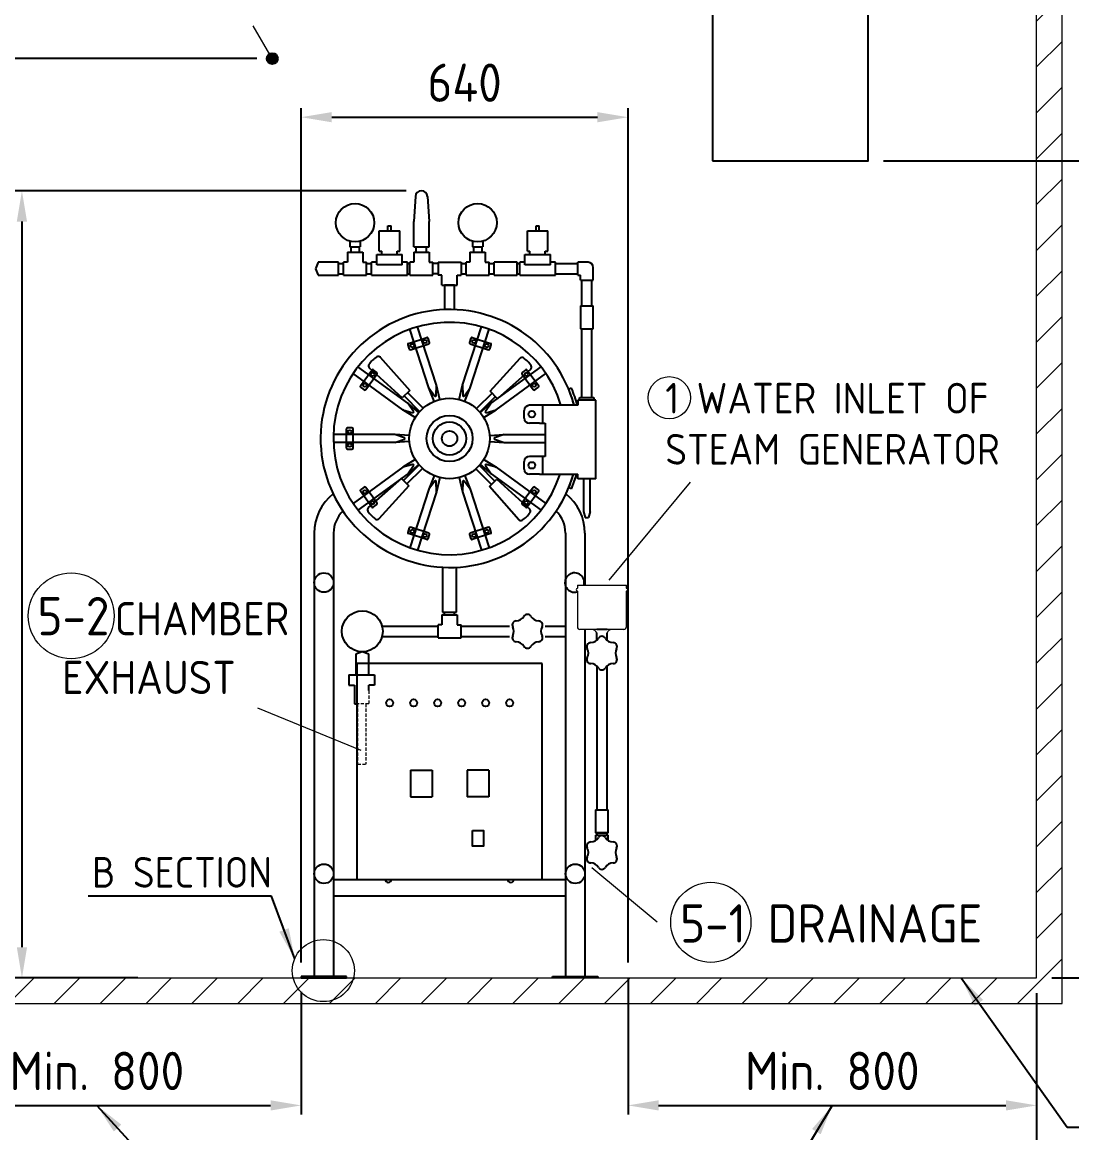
# Model space of a CAD drawing. Header units: millimetres. Extents: x 0 to 11720, y 0 to 8240.
# Drawn here: x 4146 to 6201, y 1687 to 3861 of the extents above; entities that cross this region are included whole.
import ezdxf

# ---------------------------------------------------------------- set-up
doc = ezdxf.new("R2010")
doc.units = ezdxf.units.MM
doc.linetypes.add('HIDDEN', pattern=[9.525, 6.35, -3.175])
doc.layers.get('0').update_dxf_attribs({"lineweight": 25})
for name, color, linetype, lineweight in [('D', 3, 'Continuous', 13), ('H', 2, 'HIDDEN', 15), ('S', 4, 'Continuous', 15)]:
    doc.layers.add(name, color=color, linetype=linetype, lineweight=lineweight)
doc.styles.get("Standard").update_dxf_attribs({"font": 'KAIU.TTF'})
doc.styles.add('STU25', font='isocp2.shx')
doc.dimstyles.new('STU25', dxfattribs={"dimscale": 30, "dimtxt": 2.5, "dimasz": 2, "dimexe": 0.6, "dimexo": 1, "dimgap": 1, "dimtad": 1, "dimdsep": 46, "dimtxsty": 'STU25', "dimcen": 2, "dimazin": 2, "dimtfac": 1, "dimtmove": 0, "dimatfit": 3, "dimfxl": 0, "dimtolj": 1, "dimtzin": 0, "dimarcsym": 0})
doc.dimstyles.new('STU25$7', dxfattribs={"dimscale": 30, "dimtxt": 2.5, "dimasz": 2, "dimexe": 1.25, "dimexo": 0.625, "dimgap": 1, "dimtad": 0, "dimdec": 4, "dimdsep": 46, "dimtxsty": 'STU25', "dimcen": 2.5, "dimazin": 2, "dimtfac": 1, "dimtdec": 4, "dimtmove": 0, "dimatfit": 3, "dimfxl": 0, "dimtolj": 1, "dimtzin": 0, "dimarcsym": 0})

# ---------------------------------------------------------------- blocks, each defined once
blk = doc.blocks.new('*D5')
at = {"layer": 'D', "color": 0, "lineweight": -2}
for p, q in [((3892.3, 1960.2), (3892.3, 1383.5)), ((6132.3, 1960.2), (6132.3, 1383.5)), ((3952.3, 1401.5), (6072.3, 1401.5))]:
    blk.add_line(p, q, dxfattribs=at)
at = {"layer": 'D', "color": 0}
for points in [[(3952.3, 1411.5), (3952.3, 1391.5), (3892.3, 1401.5)], [(6072.3, 1411.5), (6072.3, 1391.5), (6132.3, 1401.5)]]:
    blk.add_solid(points, dxfattribs=at)
at = {"layer": 'Defpoints', "color": 0}
for p in [(3892.3, 1990.2), (6132.3, 1990.2), (6132.3, 1401.5)]:
    blk.add_point(p, dxfattribs=at)
at = {"layer": 'D', "color": 0, "insert": (5012.3, 1472.7), "char_height": 75, "attachment_point": 5, "style": 'STU25'}
blk.add_mtext('\\A1;{\\Fisocp2.shx;2240(STERILIZE SPACE)}', dxfattribs=at)
blk = doc.blocks.new('*D7')
at = {"layer": 'D', "color": 0, "lineweight": -2}
for p, q in [((5832.5, 3590.2), (6478.1, 3590.2)), ((6460.1, 3530.2), (6460.1, 2050.2)), ((6162.3, 1990.2), (6478.1, 1990.2))]:
    blk.add_line(p, q, dxfattribs=at)
at = {"layer": 'D', "color": 0}
for points in [[(6450.1, 3530.2), (6470.1, 3530.2), (6460.1, 3590.2)], [(6450.1, 2050.2), (6470.1, 2050.2), (6460.1, 1990.2)]]:
    blk.add_solid(points, dxfattribs=at)
at = {"layer": 'Defpoints', "color": 0}
for p in [(5802.5, 3590.2), (6132.3, 1990.2), (6460.1, 1990.2)]:
    blk.add_point(p, dxfattribs=at)
at = {"layer": 'D', "color": 0, "insert": (6392.6, 2790.2), "char_height": 75, "attachment_point": 5, "rotation": 90, "style": 'STU25'}
blk.add_mtext('\\A1;{\\Fisocp2.shx;MIN. 1600 ABOVE}', dxfattribs=at)
blk = doc.blocks.new('*D11')
at = {"layer": 'D', "color": 0, "lineweight": -2}
for p, q in [((5332.3, 1990.2), (5332.3, 1722.7)), ((6132.3, 1960.2), (6132.3, 1722.7)), ((5392.3, 1740.7), (6072.3, 1740.7))]:
    blk.add_line(p, q, dxfattribs=at)
at = {"layer": 'D', "color": 0}
for points in [[(5392.3, 1750.7), (5392.3, 1730.7), (5332.3, 1740.7)], [(6072.3, 1750.7), (6072.3, 1730.7), (6132.3, 1740.7)]]:
    blk.add_solid(points, dxfattribs=at)
at = {"layer": 'Defpoints', "color": 0}
for p in [(5332.3, 2020.2), (6132.3, 1990.2), (6132.3, 1740.7)]:
    blk.add_point(p, dxfattribs=at)
at = {"layer": 'D', "color": 0, "insert": (5732.3, 1808.2), "char_height": 75, "attachment_point": 5, "style": 'STU25'}
blk.add_mtext('\\A1;Min. 800', dxfattribs=at)
blk = doc.blocks.new('*D12')
at = {"layer": 'D', "color": 0, "lineweight": -2}
for p, q in [((3892.3, 1960.2), (3892.3, 1722.7)), ((4692.3, 1963.2), (4692.3, 1722.7)), ((3952.3, 1740.7), (4632.3, 1740.7))]:
    blk.add_line(p, q, dxfattribs=at)
at = {"layer": 'D', "color": 0}
for points in [[(3952.3, 1750.7), (3952.3, 1730.7), (3892.3, 1740.7)], [(4632.3, 1750.7), (4632.3, 1730.7), (4692.3, 1740.7)]]:
    blk.add_solid(points, dxfattribs=at)
at = {"layer": 'Defpoints', "color": 0}
for p in [(3892.3, 1990.2), (4692.3, 1993.2), (4692.3, 1740.7)]:
    blk.add_point(p, dxfattribs=at)
at = {"layer": 'D', "color": 0, "insert": (4292.3, 1808.2), "char_height": 75, "attachment_point": 5, "style": 'STU25'}
blk.add_mtext('\\A1;Min. 800', dxfattribs=at)
blk = doc.blocks.new('*D13')
at = {"layer": 'D', "color": 0, "linetype": 'Continuous', "lineweight": -2}
for p, q in [((4692.3, 2020.2), (4692.3, 3693.4)), ((4752.3, 3675.4), (5272.3, 3675.4)), ((5332.3, 2020.2), (5332.3, 3693.4))]:
    blk.add_line(p, q, dxfattribs=at)
at = {"layer": 'D', "color": 0, "linetype": 'Continuous'}
for points in [[(4752.3, 3685.4), (4752.3, 3665.4), (4692.3, 3675.4)], [(5272.3, 3685.4), (5272.3, 3665.4), (5332.3, 3675.4)]]:
    blk.add_solid(points, dxfattribs=at)
at = {"layer": 'Defpoints', "color": 0, "linetype": 'Continuous'}
for p in [(5332.3, 3675.4), (4692.3, 1990.2), (5332.3, 1990.2)]:
    blk.add_point(p, dxfattribs=at)
at = {"layer": 'D', "color": 0, "linetype": 'Continuous', "insert": (5012.3, 3742.9), "char_height": 75, "attachment_point": 5, "style": 'STU25'}
blk.add_mtext('\\A1;640', dxfattribs=at)
blk = doc.blocks.new('*D14')
at = {"layer": 'D', "color": 0, "linetype": 'Continuous', "lineweight": -2}
for p, q in [((4897.8, 3531.2), (4127.5, 3531.2)), ((4145.5, 3471.2), (4145.5, 2050.2)), ((4372.4, 1990.2), (4127.5, 1990.2))]:
    blk.add_line(p, q, dxfattribs=at)
at = {"layer": 'D', "color": 0, "linetype": 'Continuous'}
for points in [[(4135.5, 3471.2), (4155.5, 3471.2), (4145.5, 3531.2)], [(4135.5, 2050.2), (4155.5, 2050.2), (4145.5, 1990.2)]]:
    blk.add_solid(points, dxfattribs=at)
at = {"layer": 'Defpoints', "color": 0, "linetype": 'Continuous'}
for p in [(4927.8, 3531.2), (4145.5, 1990.2), (4402.4, 1990.2)]:
    blk.add_point(p, dxfattribs=at)
at = {"layer": 'D', "color": 0, "linetype": 'Continuous', "insert": (4078, 2790.9), "char_height": 75, "attachment_point": 5, "rotation": 90, "style": 'STU25'}
blk.add_mtext('\\A1;{\\Fisocp2.shx;1541}', dxfattribs=at)
blk = doc.blocks.new('*D15')
at = {"layer": 'D', "color": 0, "lineweight": -2}
for p, q in [((4605.7, 3790.2), (4011, 3790.2)), ((4029, 3730.2), (4029, 2050.2)), ((4372.4, 1990.2), (4011, 1990.2))]:
    blk.add_line(p, q, dxfattribs=at)
at = {"layer": 'D', "color": 0}
for points in [[(4019, 3730.2), (4039, 3730.2), (4029, 3790.2)], [(4019, 2050.2), (4039, 2050.2), (4029, 1990.2)]]:
    blk.add_solid(points, dxfattribs=at)
at = {"layer": 'Defpoints', "color": 0}
for p in [(4635.7, 3790.2), (4029, 1990.2), (4402.4, 1990.2)]:
    blk.add_point(p, dxfattribs=at)
at = {"layer": 'D', "color": 0, "insert": (3961.5, 2889.6), "char_height": 75, "attachment_point": 5, "rotation": 90, "style": 'STU25'}
blk.add_mtext('\\A1;1800', dxfattribs=at)

msp = doc.modelspace()

# ---------------------------------------------------------------- hatches: boundary and pattern name
msp.add_hatch(color=256).paths.add_polyline_path([(4646.439, 3790.23, 1), (4624.917, 3790.23, 1)])
at = {"layer": 'H', "linetype": 'HIDDEN', "ltscale": 5}
h = msp.add_hatch(dxfattribs=at)
h.set_pattern_fill('ANSI31', color=256, scale=20, style=0)
h.set_pattern_definition([(45, (10314.13, 11457.904), (-44.90128, 44.90128), [])])
h.paths.add_polyline_path([(6182.308, 1940.23), (6182.308, 4690.23), (6132.308, 4690.23), (6132.308, 1990.23), (3892.308, 1990.23), (3892.308, 4690.23), (3842.308, 4690.23), (3842.308, 1940.23)])

# ---------------------------------------------------------------- linework, layer by layer
at = {"linetype": 'Continuous'}
for p, q in [((4915.953, 3520.227), (4912.808, 3471.344)), ((4939.664, 3520.227), (4942.808, 3471.344)), ((4862.308, 3452.854), (4862.308, 3462.854)), ((4862.308, 3462.854), (4868.308, 3462.854)), ((4868.308, 3452.854), (4868.308, 3462.854)), ((4912.808, 3421.344), (4912.808, 3471.344)), ((4942.808, 3421.344), (4942.808, 3471.344)), ((5152.308, 3452.854), (5152.308, 3462.854)), ((5152.308, 3462.854), (5158.308, 3462.854)), ((5158.308, 3452.854), (5158.308, 3462.854)), ((4845.308, 3452.854), (4885.308, 3452.854)), ((4845.308, 3412.854), (4845.308, 3452.854)), ((4885.308, 3412.854), (4885.308, 3452.854)), ((5135.308, 3452.854), (5175.308, 3452.854)), ((5135.308, 3412.854), (5135.308, 3452.854)), ((5175.308, 3412.854), (5175.308, 3452.854)), ((4787.808, 3432.702), (4787.808, 3421.344)), ((4787.808, 3421.344), (4807.808, 3421.344)), ((4789.808, 3421.344), (4789.808, 3411.344)), ((4805.808, 3421.344), (4805.808, 3411.344)), ((4805.808, 3421.344), (4805.808, 3411.344)), ((4807.808, 3432.702), (4807.808, 3421.344)), ((4912.808, 3421.344), (4942.808, 3421.344)), ((4917.808, 3411.344), (4917.808, 3421.344)), ((4937.808, 3411.344), (4937.808, 3421.344)), ((5027.808, 3432.702), (5027.808, 3421.344)), ((5027.808, 3421.344), (5047.808, 3421.344)), ((5029.808, 3421.344), (5029.808, 3411.344)), ((5045.808, 3421.344), (5045.808, 3411.344)), ((5045.808, 3421.344), (5045.808, 3411.344)), ((5047.808, 3432.702), (5047.808, 3421.344)), ((4782.808, 3411.344), (4782.808, 3391.344)), ((4782.808, 3411.344), (4812.808, 3411.344)), ((4787.808, 3411.344), (4807.808, 3411.344)), ((4812.808, 3411.344), (4812.808, 3391.344)), ((4840.308, 3406.344), (4890.308, 3406.344)), ((4840.308, 3396.344), (4840.308, 3406.344)), ((4840.308, 3386.344), (4840.308, 3396.344)), ((4845.308, 3412.854), (4850.308, 3412.854)), ((4850.308, 3406.344), (4850.308, 3412.854)), ((4880.308, 3412.854), (4885.308, 3412.854)), ((4880.308, 3406.344), (4880.308, 3412.854)), ((4890.308, 3396.344), (4890.308, 3406.344)), ((4890.308, 3386.344), (4890.308, 3396.344)), ((4912.808, 3411.344), (4912.808, 3391.344)), ((4912.808, 3411.344), (4942.808, 3411.344)), ((4942.808, 3411.344), (4942.808, 3391.344)), ((5022.808, 3411.344), (5052.808, 3411.344)), ((5022.808, 3411.344), (5022.808, 3391.344)), ((5027.808, 3411.344), (5047.808, 3411.344)), ((5052.808, 3411.344), (5052.808, 3391.344)), ((5130.308, 3406.344), (5180.308, 3406.344)), ((5130.308, 3396.344), (5130.308, 3406.344)), ((5130.308, 3386.344), (5130.308, 3396.344)), ((5135.308, 3412.854), (5140.308, 3412.854)), ((5140.308, 3406.344), (5140.308, 3412.854)), ((5170.308, 3412.854), (5175.308, 3412.854)), ((5170.308, 3406.344), (5170.308, 3412.854)), ((5180.308, 3396.344), (5180.308, 3406.344)), ((5180.308, 3386.344), (5180.308, 3396.344)), ((4725.308, 3391.344), (4720.308, 3378.844)), ((4720.308, 3378.844), (4725.308, 3366.344)), ((4765.308, 3391.344), (4725.308, 3391.344)), ((4765.308, 3366.344), (4765.308, 3391.344)), ((4765.308, 3388.844), (4775.308, 3388.844)), ((4775.308, 3366.344), (4775.308, 3391.344)), ((4782.808, 3391.344), (4775.308, 3391.344)), ((4812.808, 3391.344), (4820.308, 3391.344)), ((4820.308, 3366.344), (4820.308, 3391.344)), ((4820.308, 3388.844), (4830.308, 3388.844)), ((4830.308, 3366.344), (4830.308, 3391.344)), ((4840.308, 3391.344), (4830.308, 3391.344)), ((4890.308, 3386.344), (4840.308, 3386.344)), ((4900.308, 3391.344), (4890.308, 3391.344)), ((4900.308, 3366.344), (4900.308, 3391.344)), ((4900.308, 3388.844), (4905.308, 3388.844)), ((4912.808, 3391.344), (4905.308, 3391.344)), ((4905.308, 3366.344), (4905.308, 3391.344)), ((4942.808, 3391.344), (4950.308, 3391.344)), ((4950.308, 3366.344), (4950.308, 3391.344)), ((4960.308, 3388.844), (4950.308, 3388.844)), ((4960.308, 3391.344), (5005.308, 3391.344)), ((4960.308, 3391.344), (4960.308, 3366.344)), ((5005.308, 3391.344), (5005.308, 3366.344)), ((5005.308, 3388.844), (5015.308, 3388.844)), ((5015.308, 3366.344), (5015.308, 3391.344)), ((5022.808, 3391.344), (5015.308, 3391.344)), ((5052.808, 3391.344), (5060.308, 3391.344)), ((5060.308, 3366.344), (5060.308, 3391.344)), ((5060.308, 3388.844), (5070.308, 3388.844)), ((5115.308, 3391.344), (5070.308, 3391.344)), ((5070.308, 3366.344), (5070.308, 3391.344)), ((5115.308, 3366.344), (5115.308, 3391.344)), ((5115.308, 3388.844), (5120.308, 3388.844)), ((5120.308, 3366.344), (5120.308, 3391.344)), ((5130.308, 3391.344), (5120.308, 3391.344)), ((5180.308, 3386.344), (5130.308, 3386.344)), ((5190.308, 3391.344), (5180.308, 3391.344)), ((5190.308, 3366.344), (5190.308, 3391.344)), ((5190.308, 3388.844), (5234.129, 3388.844)), ((5234.129, 3366.344), (5234.129, 3391.344)), ((5254.129, 3391.344), (5234.129, 3391.344)), ((5264.129, 3356.344), (5264.129, 3381.344)), ((4725.308, 3366.344), (4765.308, 3366.344)), ((4765.308, 3368.844), (4775.308, 3368.844)), ((4775.308, 3366.344), (4820.308, 3366.344)), ((4820.308, 3368.844), (4830.308, 3368.844)), ((4830.308, 3366.344), (4900.308, 3366.344)), ((4900.308, 3368.844), (4905.308, 3368.844)), ((4905.308, 3366.344), (4950.308, 3366.344)), ((4960.308, 3368.844), (4950.308, 3368.844)), ((4967.808, 3366.344), (4960.308, 3366.344)), ((4967.808, 3346.344), (4967.808, 3366.344)), ((4997.808, 3346.344), (4997.808, 3366.344)), ((4997.808, 3366.344), (5005.308, 3366.344)), ((5005.308, 3368.844), (5015.308, 3368.844)), ((5015.308, 3366.344), (5060.308, 3366.344)), ((5060.308, 3368.844), (5070.308, 3368.844)), ((5070.308, 3366.344), (5115.308, 3366.344)), ((5115.308, 3368.844), (5120.308, 3368.844)), ((5120.308, 3366.344), (5190.308, 3366.344)), ((5190.308, 3368.844), (5234.129, 3368.844)), ((5234.129, 3366.344), (5239.129, 3366.344)), ((5239.129, 3356.344), (5239.129, 3366.344)), ((5239.129, 3356.344), (5264.129, 3356.344)), ((5241.629, 3306.344), (5241.629, 3356.344)), ((5261.629, 3306.344), (5261.629, 3356.344)), ((4967.808, 3346.344), (4997.808, 3346.344)), ((5239.129, 3306.344), (5239.129, 3261.344)), ((5239.129, 3306.344), (5264.129, 3306.344)), ((5264.129, 3261.344), (5264.129, 3306.344)), ((5239.129, 3261.344), (5264.129, 3261.344)), ((5241.629, 3126.444), (5241.629, 3261.344)), ((5261.629, 3126.444), (5261.629, 3261.344)), ((4846.993, 3205.702), (4904.817, 3140.543)), ((5062.276, 3139.302), (5121.121, 3203.54)), ((4889.851, 3125.812), (4825.613, 3184.657)), ((5142.166, 3182.16), (5077.008, 3124.336)), ((4904.817, 3140.543), (4889.851, 3125.812)), ((4931.05, 3105.696), (4900.719, 3136.51)), ((5066.31, 3135.204), (5035.496, 3104.872)), ((5077.008, 3124.336), (5062.276, 3139.302)), ((4893.949, 3129.845), (4924.28, 3099.032)), ((5042.16, 3098.102), (5072.974, 3128.433)), ((5170.129, 3111.344), (5139.129, 3111.344)), ((5165.129, 3111.344), (5165.129, 3076.344)), ((5234.129, 3111.344), (5170.129, 3111.344)), ((5234.129, 3121.444), (5234.129, 3111.344)), ((5269.129, 3121.444), (5234.129, 3121.444)), ((5269.129, 2967.444), (5269.129, 3121.444)), ((5159.129, 3076.344), (5170.129, 3076.344)), ((5170.129, 3076.344), (5170.129, 3011.344)), ((5170.129, 3011.344), (5159.129, 3011.344)), ((5165.129, 3011.344), (5165.129, 2976.344)), ((4923.456, 2994.586), (4892.643, 2964.255)), ((4899.307, 2957.484), (4930.121, 2987.816)), ((5034.566, 2986.992), (5064.898, 2956.178)), ((5071.668, 2962.843), (5041.337, 2993.656)), ((4823.45, 2910.528), (4888.609, 2968.352)), ((4888.609, 2968.352), (4903.341, 2953.387)), ((5060.8, 2952.145), (5075.766, 2966.876)), ((5075.766, 2966.876), (5140.004, 2908.031)), ((5159.129, 2976.344), (5170.129, 2976.344)), ((5170.129, 2976.344), (5234.129, 2976.344)), ((5234.129, 2967.444), (5234.129, 2976.344)), ((5269.129, 2967.444), (5234.129, 2967.444)), ((4903.341, 2953.387), (4844.496, 2889.148)), ((5118.624, 2886.986), (5060.8, 2952.145)), ((4967.808, 2701.344), (4997.808, 2701.344)), ((4967.808, 2701.344), (4967.808, 2681.344)), ((4972.808, 2701.344), (4972.808, 2706.344)), ((4992.808, 2701.344), (4992.808, 2706.344)), ((4997.808, 2701.344), (4997.808, 2681.344)), ((4850.725, 2678.844), (4960.308, 2678.844)), ((4967.808, 2681.344), (4960.308, 2681.344)), ((4960.308, 2656.344), (4960.308, 2681.344)), ((4997.808, 2681.344), (5005.308, 2681.344)), ((5005.308, 2656.344), (5005.308, 2681.344)), ((5005.308, 2678.844), (5100.308, 2678.844)), ((5170.308, 2678.844), (5209.808, 2678.844)), ((4850.725, 2658.844), (4960.308, 2658.844)), ((4960.308, 2656.344), (5005.308, 2656.344)), ((5005.308, 2658.844), (5100.308, 2658.844)), ((5170.308, 2658.844), (5209.808, 2658.844)), ((5270.999, 2651.368), (5270.999, 2665.922)), ((5291.299, 2651.368), (5291.299, 2665.922)), ((4811.995, 2628.844), (4799.495, 2623.844)), ((4799.495, 2623.844), (4799.495, 2583.844)), ((4824.495, 2623.844), (4811.995, 2628.844)), ((4824.495, 2583.844), (4824.495, 2623.844)), ((5271.149, 2600.881), (5271.149, 2319.485)), ((5291.149, 2600.881), (5291.149, 2319.485)), ((4799.495, 2583.844), (4824.495, 2583.844)), ((5268.649, 2319.485), (5268.649, 2274.485)), ((5268.649, 2319.485), (5293.649, 2319.485)), ((5293.649, 2274.485), (5293.649, 2319.485)), ((5268.649, 2274.485), (5293.649, 2274.485)), ((5268.649, 2269.485), (5293.649, 2269.485)), ((5268.649, 2269.485), (5268.649, 2259.269)), ((5291.149, 2274.485), (5271.149, 2274.485)), ((5271.149, 2274.485), (5271.149, 2269.485)), ((5291.149, 2274.485), (5291.149, 2269.485)), ((5293.649, 2259.269), (5293.649, 2269.485)), ((4871.997, 2183.23), (5093.619, 2183.23)), ((4965.132, 2183.23), (5000.485, 2183.23)), ((4781.308, 1993.23), (4692.308, 1993.23)), ((4692.308, 1993.23), (4692.308, 1990.23)), ((4692.308, 1990.23), (4781.308, 1990.23)), ((4781.308, 1990.23), (4781.308, 1993.23)), ((5184.308, 1993.23), (5273.308, 1993.23)), ((5184.308, 1990.23), (5184.308, 1993.23)), ((5273.308, 1990.23), (5184.308, 1990.23)), ((5273.308, 1993.23), (5273.308, 1990.23))]:
    msp.add_line(p, q, dxfattribs=at)
for p, q in [((4992.808, 3346.344), (4972.808, 3346.344)), ((4972.808, 3346.344), (4972.808, 3298.646)), ((4992.808, 3298.646), (4992.808, 3346.344)), ((4957.352, 3150.579), (4920.159, 3265.048)), ((5008.265, 3150.579), (5045.458, 3265.048)), ((4902.317, 3232.586), (4938.457, 3244.329)), ((4942.135, 3145.635), (4904.942, 3260.103)), ((4943.758, 3234.485), (4940.977, 3243.045)), ((5024.639, 3243.045), (5021.858, 3234.485)), ((5023.482, 3145.635), (5060.675, 3260.103)), ((5027.16, 3244.329), (5063.3, 3232.586)), ((4901.033, 3230.066), (4903.814, 3221.506)), ((4906.334, 3220.222), (4942.474, 3231.965)), ((5023.142, 3231.965), (5059.283, 3220.222)), ((5061.803, 3221.506), (5064.584, 3230.066)), ((4900.946, 3115.709), (4803.573, 3186.455)), ((4808.219, 3149.705), (4830.555, 3180.448)), ((4840.63, 3175.6), (4833.348, 3180.89)), ((5064.671, 3115.709), (5162.044, 3186.455)), ((5132.268, 3180.89), (5124.987, 3175.6)), ((5135.062, 3180.448), (5157.398, 3149.705)), ((4891.541, 3102.765), (4794.168, 3173.51)), ((4818.736, 3142.064), (4841.072, 3172.807)), ((5074.075, 3102.765), (5171.448, 3173.51)), ((5124.545, 3172.807), (5146.88, 3142.064)), ((4808.661, 3146.912), (4815.943, 3141.622)), ((4942.135, 3145.635), (4954.308, 3129.552)), ((4952.97, 3119.222), (4942.135, 3145.635)), ((4956.957, 3130.413), (4957.352, 3150.579)), ((4964.111, 3122.842), (4957.352, 3150.579)), ((5001.505, 3122.842), (5008.265, 3150.579)), ((5008.265, 3150.579), (5008.66, 3130.413)), ((5011.309, 3129.552), (5023.482, 3145.635)), ((5012.647, 3119.222), (5023.482, 3145.635)), ((5149.674, 3141.622), (5156.955, 3146.912)), ((5221.76, 3144.955), (5216.214, 3142.666)), ((4912.48, 3099.162), (4900.946, 3115.709)), ((4922.717, 3097.243), (4900.946, 3115.709)), ((5042.899, 3097.243), (5064.671, 3115.709)), ((5064.671, 3115.709), (5053.137, 3099.162)), ((5237.629, 3125.944), (5238.129, 3126.444)), ((5237.629, 3121.944), (5237.629, 3125.944)), ((5238.129, 3121.444), (5237.629, 3121.944)), ((5238.129, 3126.444), (5265.129, 3126.444)), ((5245.279, 3121.444), (5238.129, 3121.444)), ((5265.129, 3121.444), (5257.979, 3121.444)), ((5265.129, 3126.444), (5265.629, 3125.944)), ((5265.629, 3121.944), (5265.129, 3121.444)), ((5265.629, 3125.944), (5265.629, 3121.944)), ((4891.541, 3102.765), (4910.842, 3096.909)), ((4915.832, 3087.765), (4891.541, 3102.765)), ((5049.785, 3087.765), (5074.075, 3102.765)), ((5054.774, 3096.909), (5074.075, 3102.765)), ((5129.129, 3086.344), (5129.129, 3101.344)), ((4791.808, 3067.344), (4782.808, 3067.344)), ((5159.129, 3076.344), (5139.129, 3076.344)), ((4875.808, 3054.344), (4755.449, 3054.344)), ((4780.808, 3027.344), (4780.808, 3065.344)), ((4793.808, 3027.344), (4793.808, 3065.344)), ((4894.865, 3047.737), (4875.808, 3054.344)), ((4904.276, 3052.201), (4875.808, 3054.344)), ((4875.808, 3038.344), (4894.865, 3044.951)), ((5061.34, 3052.201), (5089.808, 3054.344)), ((5089.808, 3054.344), (5070.751, 3047.737)), ((5070.751, 3044.951), (5089.808, 3038.344)), ((5089.808, 3054.344), (5170.129, 3054.344)), ((4875.808, 3038.344), (4755.449, 3038.344)), ((4782.808, 3025.344), (4791.808, 3025.344)), ((4904.276, 3040.487), (4875.808, 3038.344)), ((5061.34, 3040.487), (5089.808, 3038.344)), ((5089.808, 3038.344), (5170.129, 3038.344)), ((4915.832, 3004.923), (4891.541, 2989.923)), ((5049.785, 3004.923), (5074.075, 2989.923)), ((5129.129, 2986.344), (5129.129, 3001.344)), ((5159.129, 3011.344), (5139.129, 3011.344)), ((4891.541, 2989.923), (4794.168, 2919.178)), ((4910.842, 2995.779), (4891.541, 2989.923)), ((4922.717, 2995.446), (4900.946, 2976.979)), ((4900.946, 2976.979), (4912.48, 2993.526)), ((5042.899, 2995.446), (5064.671, 2976.979)), ((5053.137, 2993.526), (5064.671, 2976.979)), ((5074.075, 2989.923), (5054.774, 2995.779)), ((5074.075, 2989.923), (5171.448, 2919.178)), ((4900.946, 2976.979), (4803.573, 2906.233)), ((4952.97, 2973.466), (4942.135, 2947.053)), ((4954.308, 2963.136), (4942.135, 2947.053)), ((4957.352, 2942.109), (4956.957, 2962.275)), ((4964.111, 2969.846), (4957.352, 2942.109)), ((5001.505, 2969.846), (5008.265, 2942.109)), ((5008.66, 2962.275), (5008.265, 2942.109)), ((5023.482, 2947.053), (5011.309, 2963.136)), ((5012.647, 2973.466), (5023.482, 2947.053)), ((5064.671, 2976.979), (5162.044, 2906.233)), ((5159.129, 2976.344), (5139.129, 2976.344)), ((5245.279, 2967.444), (5245.279, 2903.444)), ((5257.979, 2903.444), (5257.979, 2967.444)), ((4830.555, 2912.24), (4808.219, 2942.983)), ((4815.943, 2951.066), (4808.661, 2945.776)), ((4841.072, 2919.881), (4818.736, 2950.624)), ((4942.135, 2947.053), (4904.942, 2832.585)), ((4957.352, 2942.109), (4920.159, 2827.64)), ((5008.265, 2942.109), (5045.458, 2827.64)), ((5023.482, 2947.053), (5060.675, 2832.585)), ((5146.88, 2950.624), (5124.545, 2919.881)), ((5157.398, 2942.983), (5135.062, 2912.24)), ((5156.955, 2945.776), (5149.674, 2951.066)), ((5221.76, 2947.733), (5216.214, 2950.022)), ((4833.348, 2911.798), (4840.63, 2917.088)), ((5124.987, 2917.088), (5132.268, 2911.798)), ((5245.279, 2903.444), (5248.129, 2891.444)), ((5257.979, 2903.444), (5255.129, 2891.444)), ((4903.814, 2871.182), (4901.033, 2862.622)), ((4942.474, 2860.723), (4906.334, 2872.466)), ((5059.283, 2872.466), (5023.142, 2860.723)), ((5064.584, 2862.622), (5061.803, 2871.182)), ((5248.129, 2891.444), (5255.129, 2891.444)), ((4717.808, 2861.249), (4717.808, 1993.23)), ((4755.808, 2861.249), (4755.808, 1993.23)), ((4938.457, 2848.359), (4902.317, 2860.102)), ((4940.977, 2849.643), (4943.758, 2858.203)), ((5021.858, 2858.203), (5024.639, 2849.643)), ((5063.3, 2860.102), (5027.16, 2848.359)), ((5209.808, 2861.249), (5209.808, 1993.23)), ((5247.808, 2861.249), (5247.808, 2759.402)), ((4969.208, 2794.211), (4969.208, 2706.344)), ((4996.408, 2706.344), (4996.408, 2794.211)), ((4969.208, 2706.344), (4996.408, 2706.344)), ((5247.808, 2672.402), (5247.808, 1993.23)), ((5281.149, 2672.402), (5270.999, 2672.402)), ((5291.299, 2672.402), (5281.149, 2672.402)), ((5164.058, 2605.73), (4801.558, 2605.73)), ((4801.558, 2605.73), (4801.558, 2183.23)), ((5164.058, 2183.23), (5164.058, 2605.73)), ((4785.592, 2583.844), (4785.592, 2563.629)), ((4785.592, 2583.844), (4836.154, 2583.844)), ((4836.154, 2583.844), (4836.154, 2563.629)), ((4785.592, 2563.629), (4796.969, 2563.629)), ((4796.969, 2563.629), (4796.969, 2526.989)), ((4824.778, 2552.715), (4824.778, 2563.629)), ((4836.154, 2563.629), (4824.778, 2563.629)), ((4796.969, 2526.989), (4801.558, 2526.989)), ((4906.208, 2397.23), (4906.208, 2344.73)), ((4906.208, 2397.23), (4948.908, 2397.23)), ((4948.908, 2397.23), (4948.908, 2344.73)), ((5017.208, 2397.23), (5017.208, 2344.73)), ((5059.908, 2397.23), (5017.208, 2397.23)), ((5059.908, 2397.23), (5059.908, 2344.73)), ((4906.208, 2344.73), (4948.908, 2344.73)), ((5059.908, 2344.73), (5017.208, 2344.73)), ((4755.808, 2183.23), (4856.808, 2183.23)), ((4801.558, 2183.23), (5164.058, 2183.23)), ((4868.808, 2183.23), (5096.808, 2183.23)), ((5108.808, 2183.23), (5209.808, 2183.23)), ((4755.808, 2151.23), (5209.808, 2151.23)), ((4717.808, 1993.23), (4755.808, 1993.23)), ((5209.808, 1993.23), (5247.808, 1993.23))]:
    msp.add_line(p, q)
at = {"color": 7, "linetype": 'Continuous', "lineweight": 15}
for p, q in [((5233.149, 2759.402), (5329.149, 2759.402)), ((5233.149, 2759.402), (5233.149, 2753.186)), ((5233.149, 2747.619), (5233.149, 2677.402)), ((5329.149, 2753.186), (5329.149, 2759.402)), ((5329.149, 2677.402), (5329.149, 2747.619)), ((5324.149, 2672.402), (5238.149, 2672.402))]:
    msp.add_line(p, q, dxfattribs=at)
at = {"linetype": 'Continuous'}
msp.add_lwpolyline([(5497.765, 3590.23), (5802.454, 3590.23), (5802.454, 3964.099), (5497.765, 3964.099)], close=True, dxfattribs=at)
msp.add_lwpolyline([(5027.558, 2278.58), (5049.558, 2278.58), (5049.558, 2248.38), (5027.558, 2248.38)], close=True)
for centre, radius in [((4635.678, 3790.23), 10.761), ((4934.759, 3236.293), 3.5), ((5030.857, 3236.293), 3.5), ((4910.032, 3228.258), 3.5), ((5055.585, 3228.258), 3.5), ((4832.287, 3171.773), 3.5), ((5133.33, 3171.773), 3.5), ((4817.004, 3150.739), 3.5), ((5148.612, 3150.739), 3.5), ((4982.808, 3046.344), 45), ((5144.129, 3093.844), 6.5), ((4982.808, 3046.344), 32.5), ((4787.308, 3059.344), 3.5), ((4982.808, 3046.344), 15), ((4787.308, 3033.344), 3.5), ((5144.129, 2993.844), 6.5), ((4817.004, 2941.949), 3.5), ((5148.612, 2941.949), 3.5), ((4832.287, 2920.915), 3.5), ((5133.33, 2920.915), 3.5), ((4910.032, 2864.43), 3.5), ((4934.759, 2856.395), 3.5), ((5030.857, 2856.395), 3.5), ((5055.585, 2864.43), 3.5), ((4736.808, 2764.23), 19), ((4865.558, 2528.73), 7), ((4912.558, 2528.73), 7), ((4959.558, 2528.73), 7), ((5006.558, 2528.73), 7), ((5053.558, 2528.73), 7), ((5100.558, 2528.73), 7), ((4736.808, 2194.23), 19), ((5229.043, 2194.23), 19)]:
    msp.add_circle(centre, radius)
for centre, radius in [((4797.808, 3468.844), 37.5), ((5037.808, 3468.844), 37.5), ((4982.808, 3046.344), 78.75), ((4811.995, 2668.844), 40)]:
    msp.add_circle(centre, radius, dxfattribs=at)
for centre, radius, start, end in [((4927.808, 3519.464), 11.88, 3.680791, 176.319209), ((5254.129, 3381.344), 10, 0, 90), ((4982.808, 3046.344), 227.5, 16.60155, 342.079787), ((4871.218, 3159.708), 55.773, 123.195205, 145.900975), ((4843.424, 3202.19), 5.007, 38.626218, 123.195205), ((5124.633, 3199.972), 5.007, 55.900975, 134.54809), ((5096.172, 3157.934), 55.773, 33.195205, 55.900975), ((4829.181, 3188.169), 5.007, 145.900975, 224.54809), ((5138.654, 3185.728), 5.007, 308.626218, 33.195205), ((4826.963, 2906.96), 5.007, 128.626218, 213.195205), ((4869.444, 2934.754), 55.773, 213.195205, 235.900975), ((5094.398, 2932.98), 55.773, 303.195205, 325.900975), ((5136.436, 2904.519), 5.007, 325.900975, 44.54809), ((4840.983, 2892.716), 5.007, 235.900975, 314.54809), ((5122.192, 2890.498), 5.007, 218.626218, 303.195205)]:
    msp.add_arc(centre, radius, start, end, dxfattribs=at)
for centre, radius, start, end in [((4982.808, 3046.344), 252.5, 14.917369, 343.905184), ((4939.075, 3242.427), 2, 18, 108), ((5026.542, 3242.427), 2, 72, 162), ((4902.935, 3230.684), 2, 108, 198), ((4905.716, 3222.124), 2, 198, 288), ((4941.856, 3233.867), 2, 288, 18), ((5023.76, 3233.867), 2, 162, 252), ((5059.901, 3222.124), 2, 252, 342), ((5062.682, 3230.684), 2, 342, 72), ((4832.173, 3179.272), 2, 54, 144), ((4839.454, 3173.982), 2, 324, 54), ((5126.163, 3173.982), 2, 126, 216), ((5133.444, 3179.272), 2, 36, 126), ((4809.837, 3148.53), 2, 144, 234), ((4817.118, 3143.24), 2, 234, 324), ((5148.498, 3143.24), 2, 216, 306), ((5155.78, 3148.53), 2, 306, 36), ((4982.808, 3046.344), 252.5, 14.917369, 22.424964), ((4982.808, 3046.344), 258.5, 14.563372, 22.424964), ((4955.46, 3130.513), 1.5, 219.801409, 356.198591), ((5010.156, 3130.513), 1.5, 183.801409, 320.198591), ((5139.129, 3101.344), 10, 90, 180), ((4911.21, 3098.363), 1.5, 255.801409, 32.198591), ((5054.406, 3098.363), 1.5, 147.801409, 284.198591), ((4782.808, 3065.344), 2, 90, 180), ((4791.808, 3065.344), 2, 0, 90), ((5139.129, 3086.344), 10, 180, 270), ((4894.308, 3046.344), 1.5, 291.801409, 68.198591), ((5071.308, 3046.344), 1.5, 111.801409, 248.198591), ((4782.808, 3027.344), 2, 180, 270), ((4791.808, 3027.344), 2, 270, 0), ((5139.129, 3001.344), 10, 90, 180), ((4911.21, 2994.325), 1.5, 327.801409, 104.198591), ((5054.406, 2994.325), 1.5, 75.801409, 212.198591), ((5139.129, 2986.344), 10, 180, 270), ((4955.46, 2962.176), 1.5, 3.801409, 140.198591), ((5010.156, 2962.176), 1.5, 39.801409, 176.198591), ((4982.808, 3046.344), 252.5, 337.575036, 343.905184), ((4982.808, 3046.344), 258.5, 337.575036, 344.288537), ((4815.808, 2861.249), 98, 128.52256, 180), ((4809.837, 2944.158), 2, 126, 216), ((4817.118, 2949.448), 2, 36, 126), ((5148.498, 2949.448), 2, 54, 144), ((5155.78, 2944.158), 2, 324, 54), ((5149.808, 2861.249), 98, 0, 51.47744), ((4839.454, 2918.706), 2, 306, 36), ((5126.163, 2918.706), 2, 144, 234), ((4815.808, 2861.249), 60, 134.12248, 180), ((4832.173, 2913.416), 2, 216, 306), ((5133.444, 2913.416), 2, 234, 324), ((5149.808, 2861.249), 60, 0, 45.87752), ((4905.716, 2870.564), 2, 72, 162), ((5059.901, 2870.564), 2, 18, 108), ((4902.935, 2862.004), 2, 162, 252), ((4939.075, 2850.261), 2, 252, 342), ((4941.856, 2858.821), 2, 342, 72), ((5023.76, 2858.821), 2, 108, 198), ((5026.542, 2850.261), 2, 198, 288), ((5062.682, 2862.004), 2, 288, 18), ((5227.812, 2764.23), 19, 345.281801, 286.314135), ((4862.808, 2183.23), 6, 180, 0), ((5102.808, 2183.23), 6, 180, 0)]:
    msp.add_arc(centre, radius, start, end)
at = {"color": 7, "linetype": 'Continuous', "lineweight": 15}
for centre, radius, start, end in [((5233.149, 2750.402), 2.5, 96.15064, 263.84936), ((5232.849, 2753.186), 0.3, 276.15064, 0), ((5232.849, 2747.619), 0.3, 0, 83.84936), ((5329.449, 2753.186), 0.3, 180, 263.84936), ((5329.449, 2747.619), 0.3, 96.15064, 180), ((5329.149, 2750.402), 2.5, 276.15064, 83.84936), ((5238.149, 2677.402), 5, 180, 270), ((5324.149, 2677.402), 5, 270, 0), ((5261.639, 2662.402), 10, 20.605558, 90), ((5300.66, 2662.402), 10, 90, 159.394442)]:
    msp.add_arc(centre, radius, start, end, dxfattribs=at)
at = {"color": 7, "linetype": 'Continuous'}
for centre, radius, start, end in [((5113.058, 2707.382), 18.027, 271.15518, 328.84482), ((5113.058, 2707.382), 18.028, 271.15518, 328.84482), ((5135.308, 2693.931), 7.973, 31.15518, 148.84482), ((5135.308, 2693.931), 7.972, 31.15518, 148.84482), ((5157.558, 2707.382), 18.027, 211.15518, 268.84482), ((5157.558, 2707.382), 18.028, 211.15518, 268.84482), ((5113.582, 2681.387), 7.973, 91.15518, 208.84482), ((5113.582, 2681.387), 7.972, 91.15518, 208.84482), ((5090.808, 2668.844), 18.028, 331.15518, 28.84482), ((5090.808, 2668.844), 18.027, 331.15518, 28.84482), ((5157.034, 2681.387), 7.973, 331.15518, 88.84482), ((5157.034, 2681.387), 7.972, 331.15518, 88.84482), ((5179.808, 2668.844), 18.028, 151.15518, 208.84482), ((5179.808, 2668.844), 18.027, 151.15518, 208.84482), ((5113.582, 2656.301), 7.973, 151.15518, 268.84482), ((5113.582, 2656.301), 7.972, 151.15518, 268.84482), ((5157.034, 2656.301), 7.972, 271.15518, 28.84482), ((5157.034, 2656.301), 7.973, 271.15518, 28.84482), ((5258.899, 2664.731), 18.027, 271.15518, 328.84482), ((5258.899, 2664.731), 18.028, 271.15518, 328.84482), ((5281.149, 2651.28), 7.973, 31.15518, 148.84482), ((5281.149, 2651.28), 7.972, 31.15518, 148.84482), ((5303.399, 2664.731), 18.027, 211.15518, 268.84482), ((5303.399, 2664.731), 18.028, 211.15518, 268.84482), ((5113.058, 2630.306), 18.028, 31.15518, 88.84482), ((5113.058, 2630.306), 18.027, 31.15518, 88.84482), ((5135.308, 2643.757), 7.973, 211.15518, 328.84482), ((5135.308, 2643.757), 7.972, 211.15518, 328.84482), ((5157.558, 2630.306), 18.028, 91.15518, 148.84482), ((5157.558, 2630.306), 18.027, 91.15518, 148.84482), ((5259.423, 2638.736), 7.973, 91.15518, 208.84482), ((5259.423, 2638.736), 7.972, 91.15518, 208.84482), ((5236.649, 2626.193), 18.027, 331.15518, 28.84482), ((5236.649, 2626.193), 18.028, 331.15518, 28.84482), ((5302.875, 2638.736), 7.973, 331.15518, 88.84482), ((5302.875, 2638.736), 7.972, 331.15518, 88.84482), ((5325.649, 2626.193), 18.027, 151.15518, 208.84482), ((5325.649, 2626.193), 18.028, 151.15518, 208.84482), ((5259.423, 2613.65), 7.973, 151.15518, 268.84482), ((5259.423, 2613.65), 7.972, 151.15518, 268.84482), ((5302.875, 2613.65), 7.973, 271.15518, 28.84482), ((5302.875, 2613.65), 7.972, 271.15518, 28.84482), ((5258.899, 2587.655), 18.028, 31.15518, 88.84482), ((5258.899, 2587.655), 18.027, 31.15518, 88.84482), ((5281.149, 2601.106), 7.973, 211.15518, 328.84482), ((5281.149, 2601.106), 7.972, 211.15518, 328.84482), ((5303.399, 2587.655), 18.028, 91.15518, 148.84482), ((5303.399, 2587.655), 18.027, 91.15518, 148.84482), ((5258.899, 2274.432), 18.027, 271.15518, 328.84482), ((5258.899, 2274.432), 18.028, 271.15518, 328.84482), ((5281.149, 2260.981), 7.973, 31.15518, 148.84482), ((5281.149, 2260.981), 7.972, 31.15518, 148.84482), ((5303.399, 2274.432), 18.027, 211.15518, 268.84482), ((5303.399, 2274.432), 18.028, 211.15518, 268.84482), ((5259.423, 2248.437), 7.973, 91.15518, 208.84482), ((5259.423, 2248.437), 7.972, 91.15518, 208.84482), ((5236.649, 2235.894), 18.027, 331.15518, 28.84482), ((5236.649, 2235.894), 18.028, 331.15518, 28.84482), ((5302.875, 2248.437), 7.973, 331.15518, 88.84482), ((5302.875, 2248.437), 7.972, 331.15518, 88.84482), ((5325.649, 2235.894), 18.027, 151.15518, 208.84482), ((5325.649, 2235.894), 18.028, 151.15518, 208.84482), ((5259.423, 2223.351), 7.973, 151.15518, 268.84482), ((5259.423, 2223.351), 7.972, 151.15518, 268.84482), ((5302.875, 2223.351), 7.973, 271.15518, 28.84482), ((5302.875, 2223.351), 7.972, 271.15518, 28.84482), ((5258.899, 2197.356), 18.028, 31.15518, 88.84482), ((5258.899, 2197.356), 18.027, 31.15518, 88.84482), ((5281.149, 2210.807), 7.973, 211.15518, 328.84482), ((5281.149, 2210.807), 7.972, 211.15518, 328.84482), ((5303.399, 2197.356), 18.028, 91.15518, 148.84482), ((5303.399, 2197.356), 18.027, 91.15518, 148.84482)]:
    msp.add_arc(centre, radius, start, end, dxfattribs=at)
at = {"layer": 'D'}
for p, q in [((4635.678, 3790.23), (4598.418, 3854.235)), ((4809.469, 2435.333), (4607.755, 2518.224)), ((5261.393, 2206.682), (5389.446, 2099.87))]:
    msp.add_line(p, q, dxfattribs=at)
at = {"layer": 'D', "linetype": 'Continuous'}
msp.add_line((5295.239, 2769.203), (5454.379, 2961.118), dxfattribs=at)
at = {"layer": 'D'}
for centre, radius in [((5413.143, 3126.181), 41.403), ((4241.922, 2699.271), 84.015), ((5494.494, 2099.084), 78.472), ((4735.728, 2004.543), 60.747)]:
    msp.add_circle(centre, radius, dxfattribs=at)
at = {"layer": 'H'}
for p, q in [((4824.778, 2552.715), (4824.778, 2526.989)), ((4824.778, 2526.989), (4801.558, 2526.989)), ((4802.667, 2526.989), (4802.667, 2408.602)), ((4819.08, 2526.989), (4819.08, 2408.602)), ((4802.667, 2408.602), (4819.08, 2408.602))]:
    msp.add_line(p, q, dxfattribs=at)
at = {"layer": 'S', "linetype": 'Continuous'}
for p, q in [((6132.308, 1990.23), (6132.308, 4690.23)), ((6182.308, 1940.23), (6182.308, 4690.23)), ((3892.308, 1990.23), (6132.308, 1990.23)), ((3842.308, 1940.23), (6182.308, 1940.23))]:
    msp.add_line(p, q, dxfattribs=at)

# ---------------------------------------------------------------- texts
at = {"layer": 'D', "color": 11, "attachment_point": 1}
for s, insert, char_height in [('{\\Fisocp2.shx;\\C3;1 WATER INLET OF \\PSTEAM GENERATOR}', (5405.391, 3155.268), 60), ('{\\Fisocp2.shx;\\C3;5-2\\H0.24x; \\H3.611x;CHAMBER \\P\\f???|b0|i0|c0|p65;  \\Fisocp2.shx;EXHAUST}', (4175.869, 2736.096), 75), ('{\\Fisocp2.shx;\\C3;B SECTION}', (4282.503, 2227.023), 60)]:
    msp.add_mtext(s, dxfattribs=dict(at, insert=insert, char_height=char_height))
at = {"layer": 'D', "color": 11, "insert": (5434.34, 2134.418), "char_height": 75, "attachment_point": 1, "style": 'STU25'}
msp.add_mtext('{\\C3;5-1 DRAINAGE }', dxfattribs=at)

# ---------------------------------------------------------------- dimensions: what is measured, and where the dimension line sits
at = {"layer": 'D'}
dim = msp.add_linear_dim(base=(4029.015, 1990.23), p1=(4635.678, 3790.23), p2=(4402.448, 1990.23), angle=90, dimstyle='STU25', dxfattribs=at)
dim.commit()
dim.dimension.update_dxf_attribs({"geometry": '*D15', "text_midpoint": (4029.015, 2889.624), "dimtype": 160})
at = {"layer": 'D', "linetype": 'Continuous'}
dim = msp.add_linear_dim(base=(5332.308, 3675.376), p1=(4692.308, 1990.23), p2=(5332.308, 1990.23), dimstyle='STU25', dxfattribs=at)
dim.commit()
dim.dimension.update_dxf_attribs({"geometry": '*D13', "text_midpoint": (5012.308, 3742.876)})
at = {"layer": 'D'}
dim = msp.add_linear_dim(base=(6460.109, 1990.23), p1=(5802.454, 3590.23), p2=(6132.308, 1990.23), angle=90, text='{\\Fisocp2.shx;MIN. <> ABOVE}', dimstyle='STU25', dxfattribs=at)
dim.commit()
dim.dimension.update_dxf_attribs({"geometry": '*D7', "text_midpoint": (6392.609, 2790.23)})
at = {"layer": 'D', "linetype": 'Continuous'}
dim = msp.add_linear_dim(base=(4145.539, 1990.23), p1=(4927.808, 3531.23), p2=(4402.448, 1990.23), angle=90, text='{\\Fisocp2.shx;<>}', dimstyle='STU25', dxfattribs=at)
dim.commit()
dim.dimension.update_dxf_attribs({"geometry": '*D14', "text_midpoint": (4145.539, 2790.901), "dimtype": 160})
at = {"layer": 'D'}
for base, p1, p2, picture, middle in [((6132.308, 1740.651), (5332.308, 2020.23), (6132.308, 1990.23), '*D11', (5732.308, 1808.151)), ((4692.308, 1740.651), (3892.308, 1990.23), (4692.308, 1993.23), '*D12', (4292.308, 1808.151))]:
    dim = msp.add_linear_dim(base=base, p1=p1, p2=p2, text='Min. <>', dimstyle='STU25', dxfattribs=at)
    dim.commit()
    dim.dimension.update_dxf_attribs({"geometry": picture, "text_midpoint": middle})
dim = msp.add_linear_dim(base=(6132.308, 1401.478), p1=(3892.308, 1990.23), p2=(6132.308, 1990.23), text='{\\Fisocp2.shx;<>(STERILIZE SPACE)}', dimstyle='STU25', dxfattribs=at)
dim.commit()
dim.dimension.update_dxf_attribs({"geometry": '*D5', "text_midpoint": (5012.308, 1401.478), "dimtype": 160})

# ---------------------------------------------------------------- leaders
for points in [[(4679.676, 2027.962), (4634.124, 2150.428), (4275.445, 2150.428)], [(5984.666, 1990.23), (6192.55, 1697.799), (7300.71, 1697.799)], [(4292.308, 1740.651), (4434.563, 1584.744)], [(5732.308, 1740.651), (5637.652, 1584.744), (4434.563, 1584.744)]]:
    msp.add_leader(points, dimstyle='STU25$7', override={"dimgap": 1, "dimtad": 0}, dxfattribs=at)

doc.saveas('drawing.dxf')
